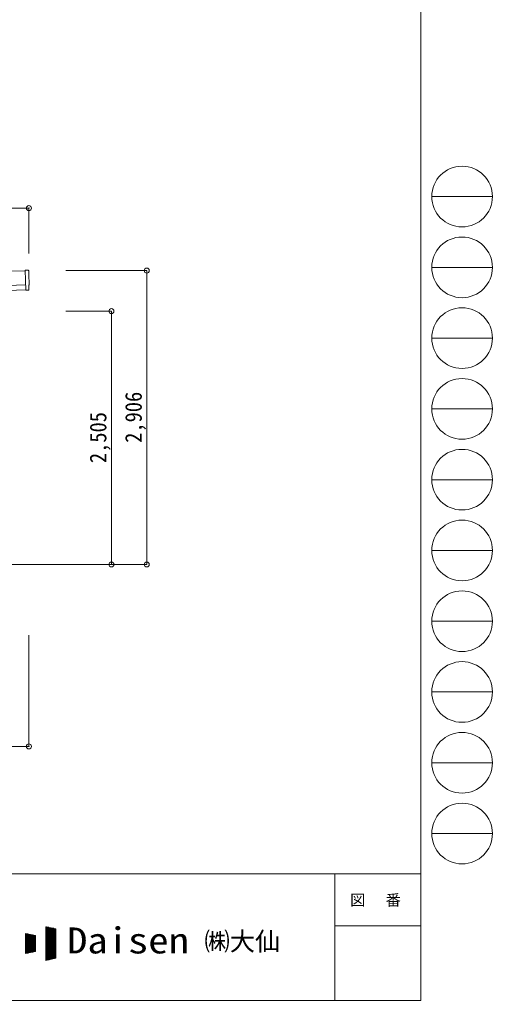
# Model space of a CAD drawing. Units: millimetres at full size, sheet at 1:50. Extents: x -14053 to 14053, y -9700 to 9700.
# Drawn here: x 9377 to 14053, y -9700 to 0 of the extents above; entities that cross this region are included whole.
import ezdxf
from ezdxf.enums import TextEntityAlignment as Align

# ---------------------------------------------------------------- set-up
doc = ezdxf.new("R2010")
doc.units = ezdxf.units.MM
doc.header["$LTSCALE"] = 50
doc.header["$PDMODE"] = 32
doc.header["$PDSIZE"] = 50
for name, color, linetype, lineweight in [('0-2_TEXT1', 4, 'Continuous', 9), ('0-3_SHAPE', 7, 'Continuous', 9), ('0-8_TABLE1', 6, 'Continuous', 9), ('F-0', 7, 'Continuous', 9)]:
    doc.layers.add(name, color=color, linetype=linetype, lineweight=lineweight)
doc.styles.add('ＭＳ ゴシック', font='')
doc.styles.get('ＭＳ ゴシック').set_extended_font_data('MS Gothic')

msp = doc.modelspace()

# ---------------------------------------------------------------- linework, layer by layer
at = {"layer": '0-2_TEXT1'}
for p, q in [((9432.4, -2483.78), (3540.29, -2680.18)), ((9462.4, -2479.27), (9432.23, -2478.7)), ((9432.23, -2478.7), (9438.86, -2677.44)), ((3544.95, -2820.11), (9437.07, -2623.7)), ((3546.62, -2870.08), (9438.73, -2673.68)), ((9457.04, -2675.93), (9438.86, -2677.44)), ((9457.73, -2676.54), (9457.04, -2675.93)), ((9458.48, -2676.79), (9465.38, -2676.2)), ((9466.55, -2626.11), (9467.06, -2626.09)), ((9468.12, -2673.11), (9466.55, -2626.11))]:
    msp.add_line(p, q, dxfattribs=at)
for centre, radius, start, end in [((9462.32, -2483.77), 4.5, 1.09537, 88.91326), ((9458.39, -2675.79), 1, 228.4071, 274.90505), ((9466.91, -2621.59), 4.5, 271.90915, 2.73345)]:
    msp.add_arc(centre, radius, start, end, dxfattribs=at)
for centre, major_axis, ratio, start_param, end_param in [((14229.34, -2393.91), (-4760.73, -158.69), 0.99863, 6.2686928, 6.2976566), ((9465.12, -2673.2), (2.25, -2), 0.9974, 5.5252311, 7.0411395)]:
    msp.add_ellipse(centre, major_axis=major_axis, ratio=ratio, start_param=start_param, end_param=end_param, dxfattribs=at)
at = {"layer": '0-3_SHAPE'}
msp.add_line((9833.75, -5388.7), (8799.01, -5388.7), dxfattribs=at)
at = {"layer": '0-8_TABLE1'}
for p, q in [((3509.51, -1864.58), (9469.51, -1864.58)), ((9469.51, -1864.58), (9469.51, -2314.58)), ((10634.75, -2482.7), (9833.75, -2482.7)), ((10634.75, -5388.7), (10634.75, -2482.7)), ((10284.75, -2883.7), (9834.75, -2883.7)), ((10284.75, -2883.7), (10284.75, -5388.7)), ((10634.75, -5388.7), (9833.75, -5388.7)), ((9469.51, -7187.7), (9469.51, -6087.7)), ((8736.51, -7187.7), (9469.51, -7187.7))]:
    msp.add_line(p, q, dxfattribs=at)
for p in [(9469.51, -1864.58), (10634.75, -2482.7), (10284.75, -2883.7), (10284.75, -5388.7), (10634.75, -5388.7), (9469.51, -7187.7)]:
    msp.add_point(p, dxfattribs=at)
at = {"layer": 'F-0', "color": 5, "lineweight": 5}
for p, q in [((13346.57, 9700), (13346.57, -9700)), ((-14053.43, -8450), (13346.57, -8450)), ((12496.57, -8450), (12496.57, -9700)), ((12496.57, -8962.5), (13346.57, -8962.5)), ((-14053.43, -9700), (13346.57, -9700))]:
    msp.add_line(p, q, dxfattribs=at)
at = {"layer": 'F-0', "color": 4}
for p, q in [((13453.43, -1750), (14053.43, -1750)), ((13453.43, -2450), (14053.43, -2450)), ((13453.43, -3150), (14053.43, -3150)), ((13453.43, -3850), (14053.43, -3850)), ((13453.43, -4550), (14053.43, -4550)), ((13453.43, -5250), (14053.43, -5250)), ((13453.43, -5950), (14053.43, -5950)), ((13453.43, -6650), (14053.43, -6650)), ((13453.43, -7350), (14053.43, -7350)), ((13453.43, -8050), (14053.43, -8050))]:
    msp.add_line(p, q, dxfattribs=at)
at = {"layer": 'F-0'}
for p, q in [((9635.24, -8971), (9735.24, -8991.83)), ((9635.24, -8971), (9635.24, -9304.33)), ((9635.24, -8972.37), (9641.83, -8972.37)), ((9635.24, -8977.37), (9665.83, -8977.37)), ((9635.24, -8982.37), (9689.83, -8982.37)), ((9635.24, -8987.37), (9713.83, -8987.37)), ((9635.24, -8992.37), (9735.24, -8992.37)), ((9635.24, -8997.37), (9735.24, -8997.37)), ((9635.24, -9002.37), (9735.24, -9002.37)), ((9635.24, -9007.37), (9735.24, -9007.37)), ((9635.24, -9012.37), (9735.24, -9012.37)), ((9635.24, -9017.37), (9735.24, -9017.37)), ((9638.21, -9303.72), (9638.21, -8971.62)), ((9643.21, -9302.68), (9643.21, -8972.66)), ((9648.21, -9301.63), (9648.21, -8973.7)), ((9653.21, -9300.59), (9653.21, -8974.74)), ((9658.21, -9299.55), (9658.21, -8975.78)), ((9663.21, -9298.51), (9663.21, -8976.83)), ((9668.21, -9297.47), (9668.21, -8977.87)), ((9673.21, -9296.43), (9673.21, -8978.91)), ((9678.21, -9295.38), (9678.21, -8979.95)), ((9683.21, -9294.34), (9683.21, -8980.99)), ((9688.21, -9293.3), (9688.21, -8982.03)), ((9693.21, -9292.26), (9693.21, -8983.08)), ((9698.21, -9291.22), (9698.21, -8984.12)), ((9703.21, -9290.18), (9703.21, -8985.16)), ((9708.21, -9289.13), (9708.21, -8986.2)), ((9713.21, -9288.09), (9713.21, -8987.24)), ((9718.21, -9287.05), (9718.21, -8988.28)), ((9723.21, -9286.01), (9723.21, -8989.33)), ((9728.21, -9284.97), (9728.21, -8990.37)), ((9733.21, -9283.93), (9733.21, -8991.41)), ((9735.24, -8991.83), (9735.24, -9283.5)), ((9435.24, -9037.67), (9535.24, -9058.5)), ((9435.24, -9037.67), (9435.24, -9237.67)), ((9435.24, -9042.37), (9457.83, -9042.37)), ((9435.24, -9047.37), (9481.83, -9047.37)), ((9435.24, -9052.37), (9505.83, -9052.37)), ((9435.24, -9057.37), (9529.83, -9057.37)), ((9435.24, -9062.37), (9535.24, -9062.37)), ((9435.24, -9067.37), (9535.24, -9067.37)), ((9435.24, -9072.37), (9535.24, -9072.37)), ((9435.24, -9077.37), (9535.24, -9077.37)), ((9435.24, -9082.37), (9535.24, -9082.37)), ((9435.24, -9087.37), (9535.24, -9087.37)), ((9435.24, -9092.37), (9535.24, -9092.37)), ((9435.24, -9097.37), (9535.24, -9097.37)), ((9435.24, -9102.37), (9535.24, -9102.37)), ((9435.24, -9107.37), (9535.24, -9107.37)), ((9435.24, -9112.37), (9535.24, -9112.37)), ((9435.24, -9117.37), (9535.24, -9117.37)), ((9438.21, -9237.05), (9438.21, -9038.28)), ((9443.21, -9236.01), (9443.21, -9039.33)), ((9448.21, -9234.97), (9448.21, -9040.37)), ((9453.21, -9233.93), (9453.21, -9041.41)), ((9458.21, -9232.88), (9458.21, -9042.45)), ((9463.21, -9231.84), (9463.21, -9043.49)), ((9468.21, -9230.8), (9468.21, -9044.53)), ((9473.21, -9229.76), (9473.21, -9045.58)), ((9478.21, -9228.72), (9478.21, -9046.62)), ((9483.21, -9227.68), (9483.21, -9047.66)), ((9488.21, -9226.63), (9488.21, -9048.7)), ((9493.21, -9225.59), (9493.21, -9049.74)), ((9498.21, -9224.55), (9498.21, -9050.78)), ((9503.21, -9223.51), (9503.21, -9051.83)), ((9508.21, -9222.47), (9508.21, -9052.87)), ((9513.21, -9221.43), (9513.21, -9053.91)), ((9518.21, -9220.38), (9518.21, -9054.95)), ((9523.21, -9219.34), (9523.21, -9055.99)), ((9528.21, -9218.3), (9528.21, -9057.03)), ((9533.21, -9217.26), (9533.21, -9058.08)), ((9535.24, -9058.5), (9535.24, -9216.83)), ((9635.24, -9022.37), (9735.24, -9022.37)), ((9635.24, -9027.37), (9735.24, -9027.37)), ((9635.24, -9032.37), (9735.24, -9032.37)), ((9635.24, -9037.37), (9735.24, -9037.37)), ((9635.24, -9042.37), (9735.24, -9042.37)), ((9635.24, -9047.37), (9735.24, -9047.37)), ((9635.24, -9052.37), (9735.24, -9052.37)), ((9635.24, -9057.37), (9735.24, -9057.37)), ((9635.24, -9062.37), (9735.24, -9062.37)), ((9635.24, -9067.37), (9735.24, -9067.37)), ((9635.24, -9072.37), (9735.24, -9072.37)), ((9635.24, -9077.37), (9735.24, -9077.37)), ((9635.24, -9082.37), (9735.24, -9082.37)), ((9635.24, -9087.37), (9735.24, -9087.37)), ((9635.24, -9092.37), (9735.24, -9092.37)), ((9635.24, -9097.37), (9735.24, -9097.37)), ((9635.24, -9102.37), (9735.24, -9102.37)), ((9635.24, -9107.37), (9735.24, -9107.37)), ((9635.24, -9112.37), (9735.24, -9112.37)), ((9635.24, -9117.37), (9735.24, -9117.37)), ((9435.24, -9122.37), (9535.24, -9122.37)), ((9435.24, -9127.37), (9535.24, -9127.37)), ((9435.24, -9132.37), (9535.24, -9132.37)), ((9435.24, -9137.37), (9535.24, -9137.37)), ((9435.24, -9142.37), (9535.24, -9142.37)), ((9435.24, -9147.37), (9535.24, -9147.37)), ((9435.24, -9152.37), (9535.24, -9152.37)), ((9435.24, -9157.37), (9535.24, -9157.37)), ((9435.24, -9162.37), (9535.24, -9162.37)), ((9435.24, -9167.37), (9535.24, -9167.37)), ((9435.24, -9172.37), (9535.24, -9172.37)), ((9435.24, -9177.37), (9535.24, -9177.37)), ((9435.24, -9182.37), (9535.24, -9182.37)), ((9435.24, -9187.37), (9535.24, -9187.37)), ((9435.24, -9192.37), (9535.24, -9192.37)), ((9435.24, -9197.37), (9535.24, -9197.37)), ((9435.24, -9202.37), (9535.24, -9202.37)), ((9435.24, -9207.37), (9535.24, -9207.37)), ((9435.24, -9212.37), (9535.24, -9212.37)), ((9635.24, -9122.37), (9735.24, -9122.37)), ((9635.24, -9127.37), (9735.24, -9127.37)), ((9635.24, -9132.37), (9735.24, -9132.37)), ((9635.24, -9137.37), (9735.24, -9137.37)), ((9635.24, -9142.37), (9735.24, -9142.37)), ((9635.24, -9147.37), (9735.24, -9147.37)), ((9635.24, -9152.37), (9735.24, -9152.37)), ((9635.24, -9157.37), (9735.24, -9157.37)), ((9635.24, -9162.37), (9735.24, -9162.37)), ((9635.24, -9167.37), (9735.24, -9167.37)), ((9635.24, -9172.37), (9735.24, -9172.37)), ((9635.24, -9177.37), (9735.24, -9177.37)), ((9635.24, -9182.37), (9735.24, -9182.37)), ((9635.24, -9187.37), (9735.24, -9187.37)), ((9635.24, -9192.37), (9735.24, -9192.37)), ((9635.24, -9197.37), (9735.24, -9197.37)), ((9635.24, -9202.37), (9735.24, -9202.37)), ((9635.24, -9207.37), (9735.24, -9207.37)), ((9635.24, -9212.37), (9735.24, -9212.37)), ((9435.24, -9237.67), (9535.24, -9216.83)), ((9435.24, -9217.37), (9532.66, -9217.37)), ((9435.24, -9222.37), (9508.66, -9222.37)), ((9435.24, -9227.37), (9484.66, -9227.37)), ((9435.24, -9232.37), (9460.66, -9232.37)), ((9435.24, -9237.37), (9436.66, -9237.37)), ((9635.24, -9217.37), (9735.24, -9217.37)), ((9635.24, -9222.37), (9735.24, -9222.37)), ((9635.24, -9227.37), (9735.24, -9227.37)), ((9635.24, -9232.37), (9735.24, -9232.37)), ((9635.24, -9237.37), (9735.24, -9237.37)), ((9635.24, -9242.37), (9735.24, -9242.37)), ((9635.24, -9247.37), (9735.24, -9247.37)), ((9635.24, -9252.37), (9735.24, -9252.37)), ((9635.24, -9257.37), (9735.24, -9257.37)), ((9635.24, -9262.37), (9735.24, -9262.37)), ((9635.24, -9267.37), (9735.24, -9267.37)), ((9635.24, -9272.37), (9735.24, -9272.37)), ((9635.24, -9277.37), (9735.24, -9277.37)), ((9635.24, -9282.37), (9735.24, -9282.37)), ((9735.24, -9283.5), (9635.24, -9304.33)), ((9635.24, -9287.37), (9716.66, -9287.37)), ((9635.24, -9292.37), (9692.66, -9292.37)), ((9635.24, -9297.37), (9668.66, -9297.37)), ((9635.24, -9302.37), (9644.66, -9302.37))]:
    msp.add_line(p, q, dxfattribs=at)
at = {"layer": 'F-0', "color": 4}
for centre in [(13753.42, -1750), (13753.42, -2450), (13753.42, -3150), (13753.42, -3850), (13753.42, -4550), (13753.42, -5250), (13753.42, -5950), (13753.42, -6650), (13753.42, -7350), (13753.42, -8050)]:
    msp.add_circle(centre, 300, dxfattribs=at)

# ---------------------------------------------------------------- texts
at = {"layer": '0-8_TABLE1', "color": 7, "style": 'ＭＳ ゴシック', "width": 0.9}
for s, p in [('2,906', (10634.75, -4185.7)), ('2,505', (10284.75, -4386.2))]:
    msp.add_text(s, height=165, rotation=90, dxfattribs=at).set_placement(p, align=Align.BOTTOM_LEFT)
at = {"layer": 'F-0', "style": 'ＭＳ ゴシック', "width": 1.15}
msp.add_text('Daisen', height=256.6, dxfattribs=at).set_placement((9846.68, -9312.67), align=Align.BOTTOM_LEFT)
at = {"layer": 'F-0', "style": 'ＭＳ ゴシック'}
msp.add_text('㈱大仙\u3000', height=183.3, dxfattribs=at).set_placement((11205.68, -9262.67), align=Align.BOTTOM_LEFT)
at = {"layer": 'F-0', "insert": (12646.56, -8775), "char_height": 110, "attachment_point": 7, "style": 'ＭＳ ゴシック'}
msp.add_mtext('\\T1.17;図\u3000番', dxfattribs=at)

doc.saveas('drawing.dxf')
